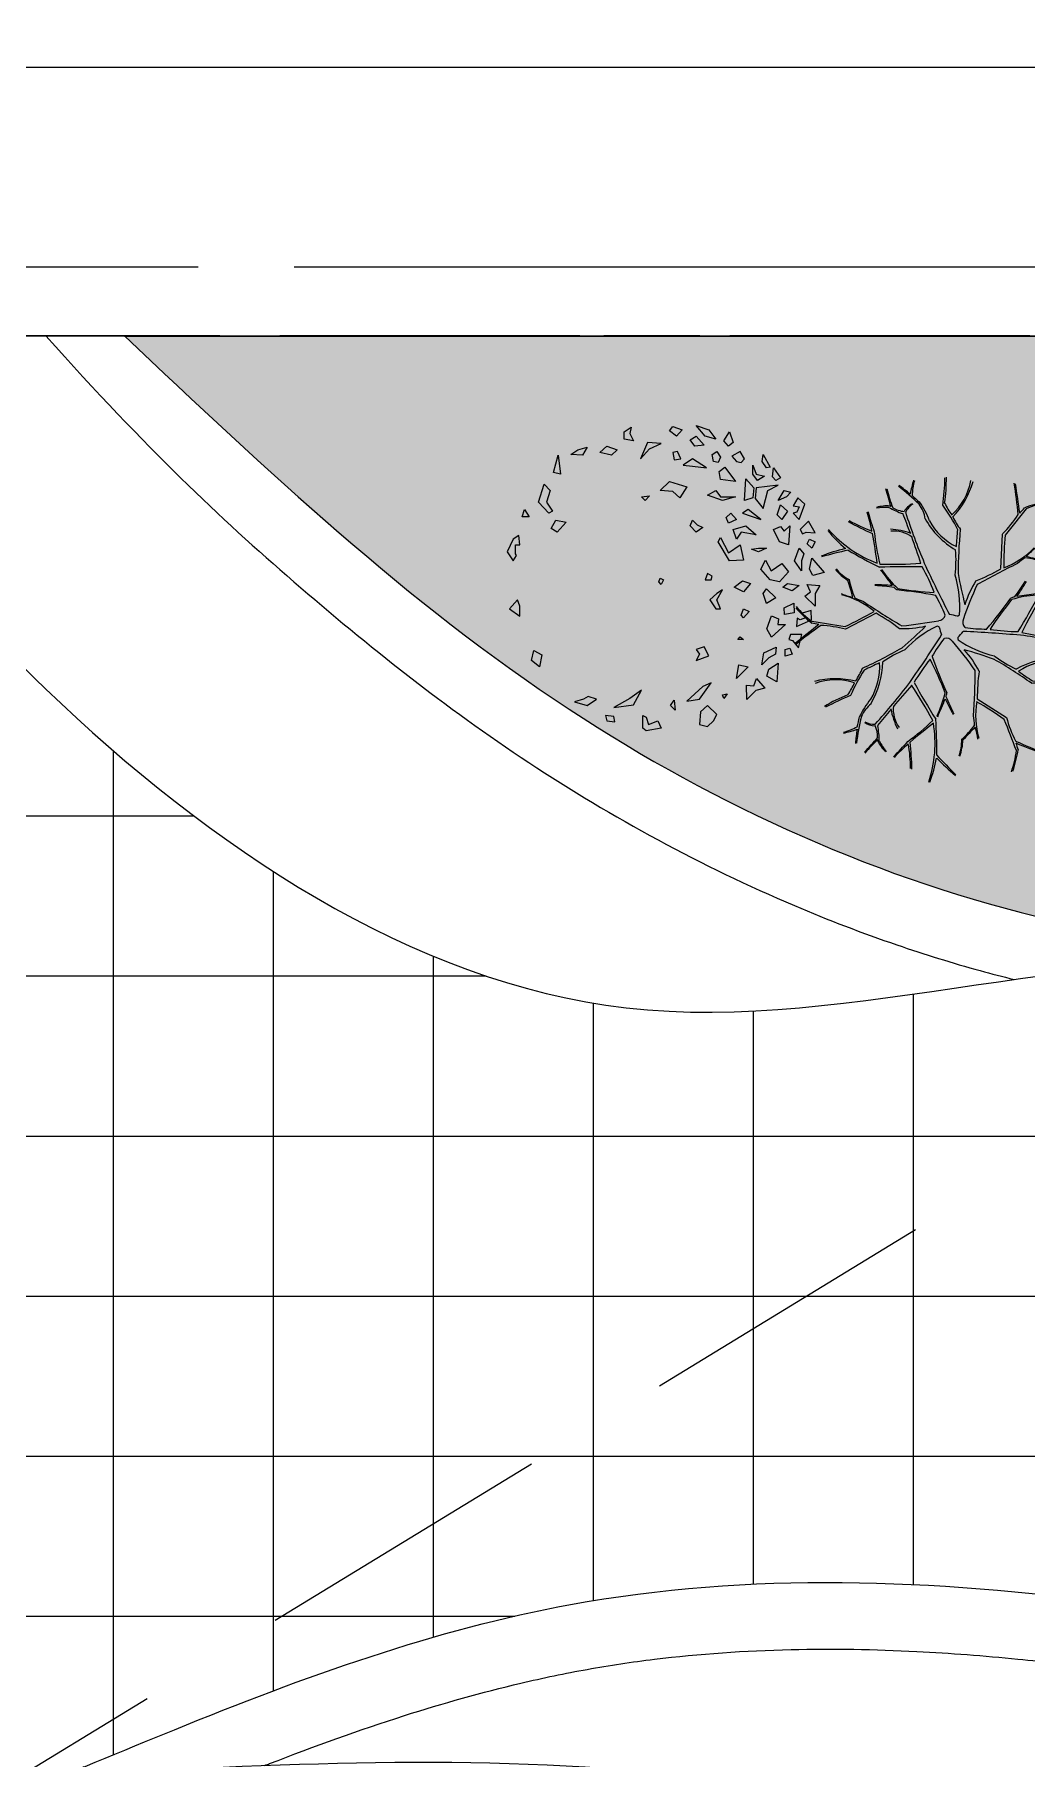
# Model space of a CAD drawing. Header units: inches. Extents: x -12 to 20935469, y -1604 to 24729220.
# Drawn here: x 20825693.5 to 20825767.9, y 24710626.2 to 24710755.5 of the extents above; entities that cross this region are included whole.
import ezdxf

# ---------------------------------------------------------------- set-up
doc = ezdxf.new("R2010")
doc.units = ezdxf.units.IN
doc.header["$LTSCALE"] = 0.03
doc.header["$MEASUREMENT"] = 0
for name, pattern in [('ACAD_ISO03W100', [30, 12, -18]), ('ACAD_ISO08W100', [36, 24, -3, 6, -3]), ('DASHED2', [0.375, 0.25, -0.125])]:
    doc.linetypes.add(name, pattern=pattern)
for name, color, linetype, lineweight in [('dimension', 250, 'Continuous', 0), ('Dot', 253, 'Continuous', 0), ('green_.25', 82, 'Continuous', 0), ('Grid Line', 252, 'Continuous', 18), ('Hatch', 253, 'Continuous', 15), ('hatch-1', 253, 'Continuous', 5), ('ILLUSTR-TREE', 74, 'Continuous', 0), ('wind.', 150, 'Continuous', 20)]:
    doc.layers.add(name, color=color, linetype=linetype, lineweight=lineweight)

# ---------------------------------------------------------------- blocks, each defined once
blk = doc.blocks.new('fff')
at = {"layer": 'Grid Line', "color": 252, "linetype": 'ACAD_ISO08W100', "lineweight": 9, "ltscale": 80, "true_color": 0x939598}
blk.add_line((20833096.95, 24724010.75), (20830726.15, 24724010.75), dxfattribs=at)
blk = doc.blocks.new('GRN1')
at = {"layer": 'ILLUSTR-TREE', "true_color": 0x30441d}
h = blk.add_hatch(color=89, dxfattribs=at)
h.paths.add_polyline_path([(0.2571, -0.0526), (0.2603, -0.0695), (0.2735, -0.0695), (0.2817, -0.0569), (0.2702, -0.059)])
h.paths.add_polyline_path([(0.2406, -0.0821), (0.2308, -0.0927), (0.2357, -0.1137), (0.2472, -0.1011)])
h.paths.add_polyline_path([(0.1897, 0.2148), (0.1848, 0.2064), (0.1914, 0.2), (0.2078, 0.2021)])
h.paths.add_polyline_path([(0.193, 0.1853), (0.1848, 0.1727), (0.1963, 0.1642), (0.2127, 0.1642), (0.1963, 0.1706)])
h.paths.add_polyline_path([(0.1864, 0.1053), (0.2012, 0.1032), (0.2094, 0.1137), (0.1831, 0.1327)])
h.paths.add_polyline_path([(0.2603, 0.0969), (0.2653, 0.0779), (0.285, 0.0611), (0.2768, 0.0842)])
h.paths.add_polyline_path([(0.2078, 0.08), (0.2242, 0.0547), (0.2127, 0.0379), (0.2111, 0.0547)])
h.paths.add_polyline_path([(0.2521, -0.0021), (0.2538, -0.0274), (0.2242, -0.04), (0.2423, -0.0232)])
h.paths.add_polyline_path([(0.2653, 0.0253), (0.2751, 0.0126), (0.2833, 0.019), (0.2768, 0.0358)])
h.paths.add_polyline_path([(0.2373, 0.0274), (0.2357, 0.019), (0.2226, 0.0211), (0.2242, 0.0337)])
h.paths.add_polyline_path([(0.2488, 0.0758), (0.2472, 0.059), (0.2587, 0.0505), (0.2653, 0.0611)])
h.paths.add_polyline_path([(0.2094, 0.1958), (0.2078, 0.1895), (0.2193, 0.1811), (0.2324, 0.1832)])
h.paths.add_polyline_path([(0.2291, 0.1263), (0.2193, 0.1348), (0.2176, 0.1432), (0.2242, 0.1495), (0.2373, 0.1411)])
h.paths.add_polyline_path([(0.2373, 0.099), (0.2275, 0.1053), (0.2176, 0.1011), (0.2193, 0.0927), (0.2324, 0.0905)])
h.paths.add_polyline_path([(0.2538, 0.1284), (0.2472, 0.12), (0.2571, 0.1116), (0.2735, 0.1221)])
h.paths.add_polyline_path([(0.1963, -0.1853), (0.1996, -0.1979), (0.2308, -0.1895)])
h.paths.add_polyline_path([(0.2456, -0.1369), (0.2308, -0.1453), (0.2324, -0.1663), (0.2406, -0.1537)])
h.paths.add_polyline_path([(0.0402, 0.1474), (0.0386, 0.1221), (0.0731, 0.1011), (0.0813, 0.1053), (0.0534, 0.12), (0.0682, 0.1411)])
h.paths.add_polyline_path([(0.0731, 0.278), (0.0616, 0.2716), (0.0698, 0.2632), (0.078, 0.2674)])
h.paths.add_polyline_path([(-0.2275, -0.0884), (-0.2226, -0.0526), (-0.1963, -0.0379), (-0.2111, -0.059)])
h.paths.add_polyline_path([(0.0205, 0.2527), (0.0386, 0.24), (0.0616, 0.2485), (0.0517, 0.2569), (0.0386, 0.2527)])
h.paths.add_polyline_path([(-0.2406, 0.099), (-0.2242, 0.0821), (-0.2357, 0.0695), (-0.2587, 0.0674), (-0.262, 0.0821), (-0.2521, 0.0927)])
h.paths.add_polyline_path([(-0.2324, 0.0232), (-0.2242, 0.0147), (-0.2143, 0.0211)])
h.paths.add_polyline_path([(-0.1307, 0.2358), (-0.1344, 0.2232), (-0.1226, 0.2231), (-0.1198, 0.2319)])
h.paths.add_polyline_path([(-0.1039, 0.2299), (-0.106, 0.2367), (-0.1191, 0.2474), (-0.0951, 0.2536), (-0.0951, 0.2327)])
h.paths.add_polyline_path([(-0.0555, 0.2396), (-0.0585, 0.2217), (-0.0467, 0.2215), (-0.0384, 0.2388)])
h.paths.add_polyline_path([(-0.0771, 0.224), (-0.1, 0.1981), (-0.0846, 0.1897), (-0.0609, 0.1985), (-0.0663, 0.2109), (-0.0766, 0.2096)])
h.paths.add_polyline_path([(-0.216, 0.0442), (-0.2127, 0.0674), (-0.1831, 0.0884), (-0.1897, 0.0737)])
h.paths.add_polyline_path([(-0.1421, 0.0611), (-0.1339, 0.0842), (-0.1174, 0.0758), (-0.1224, 0.0611), (-0.1306, 0.0674)])
h.paths.add_polyline_path([(-0.1812, 0.2081), (-0.1707, 0.1899), (-0.1581, 0.1935), (-0.1472, 0.2104)])
h.paths.add_polyline_path([(-0.2132, 0.1534), (-0.187, 0.1527), (-0.1886, 0.166), (-0.1749, 0.1708), (-0.1924, 0.186), (-0.1969, 0.1696)])
h.paths.add_polyline_path([(-0.15, 0.1808), (-0.1283, 0.1846), (-0.118, 0.2068), (-0.1309, 0.2058), (-0.1372, 0.1936)])
h.paths.add_polyline_path([(-0.1536, 0.1558), (-0.1749, 0.1348), (-0.1503, 0.139)])
h.paths.add_polyline_path([(-0.1043, 0.1474), (-0.1043, 0.1369), (-0.0994, 0.1411)])
h.paths.add_polyline_path([(-0.2028, 0.1179), (-0.2111, 0.1116), (-0.2045, 0.1095)])
h.paths.add_polyline_path([(-0.0205, 0.099), (-0.032, 0.0863), (-0.0485, 0.0969), (-0.0485, 0.1053), (-0.032, 0.099), (-0.014, 0.1095)])
h.paths.add_polyline_path([(0.0189, 0.2295), (0.0008, 0.2127), (0.0041, 0.1958), (0.0238, 0.179), (0.0402, 0.1874), (0.0205, 0.1979), (0.0337, 0.2169)])
h.paths.add_polyline_path([(-0.0287, 0.2064), (-0.0386, 0.1895), (-0.0205, 0.1832), (-0.0123, 0.1895)])
h.paths.add_polyline_path([(-0.0534, 0.1579), (-0.0649, 0.1474), (-0.06, 0.1432), (-0.0485, 0.1474)])
h.paths.add_polyline_path([(0.0178, 0.294), (0.0123, 0.2737), (0.0238, 0.2674), (0.0435, 0.2716)])
h.paths.add_polyline_path([(-0.0435, 0.278), (-0.0255, 0.259), (-0.0172, 0.2695), (-0.0041, 0.2632), (-0.0057, 0.2864), (-0.0205, 0.278)])
h.paths.add_polyline_path([(-0.0808, 0.244), (-0.0685, 0.2712), (-0.0515, 0.2704), (-0.056, 0.254), (-0.0646, 0.2603), (-0.0686, 0.2503), (-0.0653, 0.2447)])
h.paths.add_polyline_path([(0.0041, 0.0021), (-0.0041, -0.0021), (0.0008, -0.0063), (0.0074, -0.0042)])
h.paths.add_polyline_path([(0.0041, 0.0884), (0.0107, 0.0905), (0.0156, 0.0821), (0.0041, 0.0779)])
h.paths.add_polyline_path([(-0.0025, 0.16), (-0.0172, 0.1474), (-0.009, 0.1306), (0.0025, 0.1453)])
h.paths.add_polyline_path([(-0.0057, 0.2485), (-0.0156, 0.2358), (-0.009, 0.219), (-0.0025, 0.2274)])
h.paths.add_polyline_path([(0.0616, 0.1895), (0.055, 0.1748), (0.06, 0.1621), (0.0616, 0.1748)])
h.paths.add_polyline_path([(0.1634, 0.2337), (0.1552, 0.2253), (0.1486, 0.2106), (0.1667, 0.2211)])
h.paths.add_polyline_path([(0.1552, 0.1327), (0.1486, 0.1095), (0.1585, 0.0821), (0.1667, 0.0969), (0.1552, 0.1053)])
h.paths.add_polyline_path([(0.0994, 0.0737), (0.0912, 0.0611), (0.1027, 0.0505), (0.1125, 0.0547), (0.1043, 0.0632)])
h.paths.add_polyline_path([(0.1569, -0.0232), (0.1486, -0.0316), (0.1552, -0.0379)])
h.paths.add_polyline_path([(0.1536, 0.0316), (0.1651, 0.019), (0.1667, -0.0042), (0.1831, 0.0126), (0.1733, 0.0442)])
h.paths.add_polyline_path([(0.1027, 0.2316), (0.0682, 0.2295), (0.0731, 0.2127), (0.0961, 0.2021), (0.101, 0.2148), (0.0928, 0.2211)])
h.paths.add_polyline_path([(0.1289, 0.2274), (0.1142, 0.2169), (0.1224, 0.2085), (0.1404, 0.2148)])
h.paths.add_polyline_path([(0.0862, 0.1706), (0.0912, 0.1432), (0.078, 0.1348), (0.0961, 0.1284), (0.1027, 0.1516)])
h.paths.add_polyline_path([(0.1339, 0.1832), (0.1667, 0.1916), (0.1766, 0.2106), (0.1716, 0.1706), (0.1519, 0.1685)])
h.paths.add_polyline_path([(0.1257, 0.1453), (0.1142, 0.179), (0.1322, 0.1558)])
h.paths.add_polyline_path([(0.1536, 0.1642), (0.1486, 0.1495), (0.1881, 0.1516), (0.1716, 0.1663)])
h.paths.add_polyline_path([(0.1142, 0.1348), (0.1076, 0.12), (0.1174, 0.1158), (0.1257, 0.1242)])
h.paths.add_polyline_path([(0.0879, 0.2548), (0.0912, 0.2611), (0.0895, 0.278), (0.1109, 0.2653), (0.0961, 0.2506)])
h.paths.add_polyline_path([(0.1142, 0.2485), (0.1421, 0.259), (0.1536, 0.2464), (0.1388, 0.2379), (0.1371, 0.2485), (0.1273, 0.2443), (0.1257, 0.2379)])
h.paths.add_polyline_path([(-0.2521, -0.0084), (-0.2653, -0.0021), (-0.2702, -0.0295), (-0.2653, -0.0358), (-0.2423, -0.0358), (-0.2456, -0.0295), (-0.2587, -0.0253)])
h.paths.add_polyline_path([(-0.2538, -0.0863), (-0.2439, -0.0884), (-0.2423, -0.1032), (-0.2521, -0.1011)])
h.paths.add_polyline_path([(0.055, -0.2822), (0.0386, -0.2716), (0.0485, -0.2653), (0.0517, -0.2674), (0.0682, -0.2674), (0.0682, -0.259), (0.0846, -0.2611), (0.078, -0.2716)])
h.paths.add_polyline_path([(-0.1322, -0.219), (-0.1536, -0.2232), (-0.1421, -0.2379), (-0.124, -0.2337)])
h.paths.add_polyline_path([(-0.2176, -0.16), (-0.2242, -0.1369), (-0.2127, -0.12), (-0.2078, -0.1348), (-0.2127, -0.1432)])
h.paths.add_polyline_path([(-0.0485, -0.278), (-0.0616, -0.259), (-0.0435, -0.259), (-0.032, -0.2632)])
h.paths.add_polyline_path([(0.1289, -0.2), (0.1257, -0.2064), (0.1454, -0.2253), (0.1782, -0.2148), (0.1667, -0.2043), (0.1454, -0.2106)])
h.paths.add_polyline_path([(0.1191, -0.2548), (0.1322, -0.2506), (0.1191, -0.2422)])
h.paths.add_polyline_path([(0.1092, -0.1748), (0.0912, -0.1916), (0.0977, -0.2021), (0.1125, -0.1937)])
at = {"layer": 'ILLUSTR-TREE', "color": 89, "true_color": 0x30441d}
for p, q in [((-0.0057, 0.2864), (-0.0205, 0.278)), ((-0.0041, 0.2632), (-0.0057, 0.2864)), ((0.0178, 0.294), (0.0123, 0.2737)), ((0.0435, 0.2716), (0.0178, 0.294)), ((-0.1191, 0.2474), (-0.0951, 0.2536)), ((-0.0951, 0.2536), (-0.0951, 0.2327)), ((-0.0808, 0.244), (-0.0685, 0.2712)), ((-0.0646, 0.2603), (-0.0686, 0.2503)), ((-0.0685, 0.2712), (-0.0515, 0.2704)), ((-0.056, 0.254), (-0.0646, 0.2603)), ((-0.0515, 0.2704), (-0.056, 0.254)), ((-0.0205, 0.278), (-0.0435, 0.278)), ((-0.0435, 0.278), (-0.0255, 0.259)), ((-0.0255, 0.259), (-0.0172, 0.2695)), ((-0.0172, 0.2695), (-0.0041, 0.2632)), ((0.0123, 0.2737), (0.0238, 0.2674)), ((0.0386, 0.2527), (0.0205, 0.2527)), ((0.0205, 0.2527), (0.0386, 0.24)), ((0.0238, 0.2674), (0.0435, 0.2716)), ((0.0517, 0.2569), (0.0386, 0.2527)), ((0.0616, 0.2485), (0.0517, 0.2569)), ((0.0731, 0.278), (0.0616, 0.2716)), ((0.0616, 0.2716), (0.0698, 0.2632)), ((0.0698, 0.2632), (0.078, 0.2674)), ((0.078, 0.2674), (0.0731, 0.278)), ((0.0879, 0.2548), (0.0912, 0.2611)), ((0.0961, 0.2506), (0.0879, 0.2548)), ((0.0895, 0.278), (0.1109, 0.2653)), ((0.0912, 0.2611), (0.0895, 0.278)), ((0.1109, 0.2653), (0.0961, 0.2506)), ((0.1142, 0.2485), (0.1421, 0.259)), ((0.1421, 0.259), (0.1536, 0.2464)), ((-0.1307, 0.2358), (-0.1344, 0.2232)), ((-0.1344, 0.2232), (-0.1226, 0.2231)), ((-0.1198, 0.2319), (-0.1307, 0.2358)), ((-0.1226, 0.2231), (-0.1198, 0.2319)), ((-0.106, 0.2367), (-0.1191, 0.2474)), ((-0.1039, 0.2299), (-0.106, 0.2367)), ((-0.0951, 0.2327), (-0.1039, 0.2299)), ((-0.0771, 0.224), (-0.1, 0.1981)), ((-0.0653, 0.2447), (-0.0808, 0.244)), ((-0.0766, 0.2096), (-0.0771, 0.224)), ((-0.0686, 0.2503), (-0.0653, 0.2447)), ((-0.0555, 0.2396), (-0.0585, 0.2217)), ((-0.0585, 0.2217), (-0.0467, 0.2215)), ((-0.0384, 0.2388), (-0.0555, 0.2396)), ((-0.0467, 0.2215), (-0.0384, 0.2388)), ((-0.0057, 0.2485), (-0.0156, 0.2358)), ((-0.0156, 0.2358), (-0.009, 0.219)), ((-0.009, 0.219), (-0.0025, 0.2274)), ((-0.0025, 0.2274), (-0.0057, 0.2485)), ((0.0189, 0.2295), (0.0008, 0.2127)), ((0.0337, 0.2169), (0.0189, 0.2295)), ((0.0386, 0.24), (0.0616, 0.2485)), ((0.1027, 0.2316), (0.0682, 0.2295)), ((0.0682, 0.2295), (0.0731, 0.2127)), ((0.0928, 0.2211), (0.1027, 0.2316)), ((0.101, 0.2148), (0.0928, 0.2211)), ((0.1257, 0.2379), (0.1142, 0.2485)), ((0.1289, 0.2274), (0.1142, 0.2169)), ((0.1273, 0.2443), (0.1257, 0.2379)), ((0.1371, 0.2485), (0.1273, 0.2443)), ((0.1404, 0.2148), (0.1289, 0.2274)), ((0.1388, 0.2379), (0.1371, 0.2485)), ((0.1536, 0.2464), (0.1388, 0.2379)), ((0.1552, 0.2253), (0.1486, 0.2106)), ((0.1486, 0.2106), (0.1667, 0.2211)), ((0.1634, 0.2337), (0.1552, 0.2253)), ((0.1667, 0.2211), (0.1634, 0.2337)), ((-0.1472, 0.2104), (-0.1812, 0.2081)), ((-0.1812, 0.2081), (-0.1707, 0.1899)), ((-0.1707, 0.1899), (-0.1581, 0.1935)), ((-0.1581, 0.1935), (-0.1472, 0.2104)), ((-0.1372, 0.1936), (-0.15, 0.1808)), ((-0.1309, 0.2058), (-0.1372, 0.1936)), ((-0.118, 0.2068), (-0.1309, 0.2058)), ((-0.1283, 0.1846), (-0.118, 0.2068)), ((-0.1, 0.1981), (-0.0846, 0.1897)), ((-0.0846, 0.1897), (-0.0609, 0.1985)), ((-0.0663, 0.2109), (-0.0766, 0.2096)), ((-0.0609, 0.1985), (-0.0663, 0.2109)), ((-0.0287, 0.2064), (-0.0386, 0.1895)), ((-0.0386, 0.1895), (-0.0205, 0.1832)), ((-0.0123, 0.1895), (-0.0287, 0.2064)), ((-0.0205, 0.1832), (-0.0123, 0.1895)), ((0.0008, 0.2127), (0.0041, 0.1958)), ((0.0041, 0.1958), (0.0238, 0.179)), ((0.0205, 0.1979), (0.0337, 0.2169)), ((0.0402, 0.1874), (0.0205, 0.1979)), ((0.0616, 0.1895), (0.055, 0.1748)), ((0.0616, 0.1748), (0.0616, 0.1895)), ((0.0731, 0.2127), (0.0961, 0.2021)), ((0.0961, 0.2021), (0.101, 0.2148)), ((0.1142, 0.2169), (0.1224, 0.2085)), ((0.1224, 0.2085), (0.1404, 0.2148)), ((0.1339, 0.1832), (0.1667, 0.1916)), ((0.1667, 0.1916), (0.1766, 0.2106)), ((0.1766, 0.2106), (0.1716, 0.1706)), ((0.1897, 0.2148), (0.1848, 0.2064)), ((0.1848, 0.2064), (0.1914, 0.2)), ((0.2078, 0.2021), (0.1897, 0.2148)), ((0.1914, 0.2), (0.2078, 0.2021)), ((0.2094, 0.1958), (0.2078, 0.1895)), ((0.2078, 0.1895), (0.2193, 0.1811)), ((0.2324, 0.1832), (0.2094, 0.1958)), ((-0.1969, 0.1696), (-0.2132, 0.1534)), ((-0.1924, 0.186), (-0.1969, 0.1696)), ((-0.1749, 0.1708), (-0.1924, 0.186)), ((-0.1886, 0.166), (-0.1749, 0.1708)), ((-0.187, 0.1527), (-0.1886, 0.166)), ((-0.15, 0.1808), (-0.1283, 0.1846)), ((-0.0534, 0.1579), (-0.0649, 0.1474)), ((-0.0485, 0.1474), (-0.0534, 0.1579)), ((-0.0025, 0.16), (-0.0172, 0.1474)), ((0.0025, 0.1453), (-0.0025, 0.16)), ((0.0238, 0.179), (0.0402, 0.1874)), ((0.055, 0.1748), (0.06, 0.1621)), ((0.06, 0.1621), (0.0616, 0.1748)), ((0.1027, 0.1516), (0.0862, 0.1706)), ((0.0862, 0.1706), (0.0912, 0.1432)), ((0.1142, 0.179), (0.1322, 0.1558)), ((0.1257, 0.1453), (0.1142, 0.179)), ((0.1519, 0.1685), (0.1339, 0.1832)), ((0.1536, 0.1642), (0.1486, 0.1495)), ((0.1716, 0.1706), (0.1519, 0.1685)), ((0.1716, 0.1663), (0.1536, 0.1642)), ((0.1881, 0.1516), (0.1716, 0.1663)), ((0.193, 0.1853), (0.1848, 0.1727)), ((0.1848, 0.1727), (0.1963, 0.1642)), ((0.1963, 0.1706), (0.193, 0.1853)), ((0.2127, 0.1642), (0.1963, 0.1706)), ((0.1963, 0.1642), (0.2127, 0.1642)), ((0.2193, 0.1811), (0.2324, 0.1832)), ((-0.2132, 0.1534), (-0.187, 0.1527)), ((-0.1536, 0.1558), (-0.1749, 0.1348)), ((-0.1749, 0.1348), (-0.1503, 0.139)), ((-0.1503, 0.139), (-0.1536, 0.1558)), ((-0.0994, 0.1411), (-0.1043, 0.1474)), ((-0.1043, 0.1474), (-0.1043, 0.1369)), ((-0.1043, 0.1369), (-0.0994, 0.1411)), ((-0.0649, 0.1474), (-0.06, 0.1432)), ((-0.06, 0.1432), (-0.0485, 0.1474)), ((-0.0172, 0.1474), (-0.009, 0.1306)), ((-0.009, 0.1306), (0.0025, 0.1453)), ((0.0402, 0.1474), (0.0386, 0.1221)), ((0.0682, 0.1411), (0.0402, 0.1474)), ((0.0534, 0.12), (0.0682, 0.1411)), ((0.0912, 0.1432), (0.078, 0.1348)), ((0.078, 0.1348), (0.0961, 0.1284)), ((0.0961, 0.1284), (0.1027, 0.1516)), ((0.1142, 0.1348), (0.1076, 0.12)), ((0.1257, 0.1242), (0.1142, 0.1348)), ((0.1322, 0.1558), (0.1257, 0.1453)), ((0.1486, 0.1495), (0.1881, 0.1516)), ((0.1552, 0.1327), (0.1486, 0.1095)), ((0.1552, 0.1053), (0.1552, 0.1327)), ((0.2094, 0.1137), (0.1831, 0.1327)), ((0.1831, 0.1327), (0.1864, 0.1053)), ((0.2176, 0.1432), (0.2242, 0.1495)), ((0.2193, 0.1348), (0.2176, 0.1432)), ((0.2291, 0.1263), (0.2193, 0.1348)), ((0.2242, 0.1495), (0.2373, 0.1411)), ((0.2373, 0.1411), (0.2291, 0.1263)), ((0.2538, 0.1284), (0.2472, 0.12)), ((0.2735, 0.1221), (0.2538, 0.1284)), ((-0.2521, 0.0927), (-0.2406, 0.099)), ((-0.2406, 0.099), (-0.2242, 0.0821)), ((-0.2028, 0.1179), (-0.2111, 0.1116)), ((-0.2111, 0.1116), (-0.2045, 0.1095)), ((-0.2045, 0.1095), (-0.2028, 0.1179)), ((-0.0485, 0.1053), (-0.032, 0.099)), ((-0.0485, 0.0969), (-0.0485, 0.1053)), ((-0.032, 0.0863), (-0.0485, 0.0969)), ((-0.032, 0.099), (-0.014, 0.1095)), ((-0.0205, 0.099), (-0.032, 0.0863)), ((-0.014, 0.1095), (-0.0205, 0.099)), ((0.0386, 0.1221), (0.0731, 0.1011)), ((0.0813, 0.1053), (0.0534, 0.12)), ((0.0731, 0.1011), (0.0813, 0.1053)), ((0.1076, 0.12), (0.1174, 0.1158)), ((0.1174, 0.1158), (0.1257, 0.1242)), ((0.1486, 0.1095), (0.1585, 0.0821)), ((0.1667, 0.0969), (0.1552, 0.1053)), ((0.1585, 0.0821), (0.1667, 0.0969)), ((0.1864, 0.1053), (0.2012, 0.1032)), ((0.2012, 0.1032), (0.2094, 0.1137)), ((0.2275, 0.1053), (0.2176, 0.1011)), ((0.2176, 0.1011), (0.2193, 0.0927)), ((0.2373, 0.099), (0.2275, 0.1053)), ((0.2324, 0.0905), (0.2373, 0.099)), ((0.2472, 0.12), (0.2571, 0.1116)), ((0.2571, 0.1116), (0.2735, 0.1221)), ((0.2768, 0.0842), (0.2603, 0.0969)), ((0.2603, 0.0969), (0.2653, 0.0779)), ((-0.262, 0.0821), (-0.2521, 0.0927)), ((-0.2587, 0.0674), (-0.262, 0.0821)), ((-0.2357, 0.0695), (-0.2587, 0.0674)), ((-0.2242, 0.0821), (-0.2357, 0.0695)), ((-0.1897, 0.0737), (-0.216, 0.0442)), ((-0.216, 0.0442), (-0.2127, 0.0674)), ((-0.2127, 0.0674), (-0.1831, 0.0884)), ((-0.1831, 0.0884), (-0.1897, 0.0737)), ((-0.1421, 0.0611), (-0.1339, 0.0842)), ((-0.1306, 0.0674), (-0.1421, 0.0611)), ((-0.1339, 0.0842), (-0.1174, 0.0758)), ((-0.1224, 0.0611), (-0.1306, 0.0674)), ((-0.1174, 0.0758), (-0.1224, 0.0611)), ((0.0041, 0.0884), (0.0107, 0.0905)), ((0.0041, 0.0779), (0.0041, 0.0884)), ((0.0156, 0.0821), (0.0041, 0.0779)), ((0.0107, 0.0905), (0.0156, 0.0821)), ((0.0994, 0.0737), (0.0912, 0.0611)), ((0.1043, 0.0632), (0.0994, 0.0737)), ((0.1125, 0.0547), (0.1043, 0.0632)), ((0.2111, 0.0547), (0.2078, 0.08)), ((0.2078, 0.08), (0.2242, 0.0547)), ((0.2193, 0.0927), (0.2324, 0.0905)), ((0.2488, 0.0758), (0.2472, 0.059)), ((0.2653, 0.0611), (0.2488, 0.0758)), ((0.2653, 0.0779), (0.285, 0.0611)), ((0.285, 0.0611), (0.2768, 0.0842)), ((0.0912, 0.0611), (0.1027, 0.0505)), ((0.1027, 0.0505), (0.1125, 0.0547)), ((0.1733, 0.0442), (0.1536, 0.0316)), ((0.1536, 0.0316), (0.1651, 0.019)), ((0.1831, 0.0126), (0.1733, 0.0442)), ((0.2127, 0.0379), (0.2111, 0.0547)), ((0.2242, 0.0547), (0.2127, 0.0379)), ((0.2226, 0.0211), (0.2242, 0.0337)), ((0.2242, 0.0337), (0.2373, 0.0274)), ((0.2472, 0.059), (0.2587, 0.0505)), ((0.2587, 0.0505), (0.2653, 0.0611)), ((0.2768, 0.0358), (0.2653, 0.0253)), ((0.2833, 0.019), (0.2768, 0.0358)), ((-0.2143, 0.0211), (-0.2324, 0.0232)), ((-0.2324, 0.0232), (-0.2242, 0.0147)), ((-0.2242, 0.0147), (-0.2143, 0.0211)), ((0.0041, 0.0021), (-0.0041, -0.0021)), ((0.0074, -0.0042), (0.0041, 0.0021)), ((0.1651, 0.019), (0.1667, -0.0042)), ((0.1667, -0.0042), (0.1831, 0.0126)), ((0.2357, 0.019), (0.2226, 0.0211)), ((0.2373, 0.0274), (0.2357, 0.019)), ((0.2653, 0.0253), (0.2751, 0.0126)), ((0.2751, 0.0126), (0.2833, 0.019)), ((-0.2653, -0.0021), (-0.2702, -0.0295)), ((-0.2702, -0.0295), (-0.2653, -0.0358)), ((-0.2521, -0.0084), (-0.2653, -0.0021)), ((-0.2587, -0.0253), (-0.2521, -0.0084)), ((-0.2456, -0.0295), (-0.2587, -0.0253)), ((-0.2423, -0.0358), (-0.2456, -0.0295)), ((-0.0041, -0.0021), (0.0008, -0.0063)), ((0.0008, -0.0063), (0.0074, -0.0042)), ((0.1569, -0.0232), (0.1486, -0.0316)), ((0.1552, -0.0379), (0.1569, -0.0232)), ((0.2242, -0.04), (0.2423, -0.0232)), ((0.2538, -0.0274), (0.2242, -0.04)), ((0.2423, -0.0232), (0.2521, -0.0021)), ((0.2521, -0.0021), (0.2538, -0.0274)), ((-0.2653, -0.0358), (-0.2423, -0.0358)), ((-0.2275, -0.0884), (-0.2226, -0.0526)), ((-0.2111, -0.059), (-0.2275, -0.0884)), ((-0.2226, -0.0526), (-0.1963, -0.0379)), ((-0.1963, -0.0379), (-0.2111, -0.059)), ((0.1486, -0.0316), (0.1552, -0.0379)), ((0.2702, -0.059), (0.2571, -0.0526)), ((0.2571, -0.0526), (0.2603, -0.0695)), ((0.2817, -0.0569), (0.2702, -0.059)), ((0.2735, -0.0695), (0.2817, -0.0569)), ((-0.2521, -0.1011), (-0.2538, -0.0863)), ((-0.2538, -0.0863), (-0.2439, -0.0884)), ((-0.2439, -0.0884), (-0.2423, -0.1032)), ((0.2406, -0.0821), (0.2308, -0.0927)), ((0.2308, -0.0927), (0.2357, -0.1137)), ((0.2472, -0.1011), (0.2406, -0.0821)), ((0.2603, -0.0695), (0.2735, -0.0695)), ((-0.2423, -0.1032), (-0.2521, -0.1011)), ((-0.2242, -0.1369), (-0.2127, -0.12)), ((-0.2127, -0.12), (-0.2078, -0.1348)), ((0.2357, -0.1137), (0.2472, -0.1011)), ((-0.2176, -0.16), (-0.2242, -0.1369)), ((-0.2127, -0.1432), (-0.2176, -0.16)), ((-0.2078, -0.1348), (-0.2127, -0.1432)), ((0.2456, -0.1369), (0.2308, -0.1453)), ((0.2308, -0.1453), (0.2324, -0.1663)), ((0.2324, -0.1663), (0.2406, -0.1537)), ((0.2406, -0.1537), (0.2456, -0.1369)), ((0.1092, -0.1748), (0.0912, -0.1916)), ((0.1125, -0.1937), (0.1092, -0.1748)), ((0.2308, -0.1895), (0.1963, -0.1853)), ((0.1963, -0.1853), (0.1996, -0.1979)), ((-0.1322, -0.219), (-0.1536, -0.2232)), ((-0.124, -0.2337), (-0.1322, -0.219)), ((0.0912, -0.1916), (0.0977, -0.2021)), ((0.0977, -0.2021), (0.1125, -0.1937)), ((0.1289, -0.2), (0.1257, -0.2064)), ((0.1257, -0.2064), (0.1454, -0.2253)), ((0.1454, -0.2106), (0.1289, -0.2)), ((0.1667, -0.2043), (0.1454, -0.2106)), ((0.1454, -0.2253), (0.1782, -0.2148)), ((0.1782, -0.2148), (0.1667, -0.2043)), ((0.1996, -0.1979), (0.2308, -0.1895)), ((-0.1536, -0.2232), (-0.1421, -0.2379)), ((-0.1421, -0.2379), (-0.124, -0.2337)), ((0.1191, -0.2422), (0.1191, -0.2548)), ((0.1322, -0.2506), (0.1191, -0.2422)), ((0.1191, -0.2548), (0.1322, -0.2506)), ((-0.0616, -0.259), (-0.0435, -0.259)), ((-0.0485, -0.278), (-0.0616, -0.259)), ((-0.032, -0.2632), (-0.0485, -0.278)), ((-0.0435, -0.259), (-0.032, -0.2632)), ((0.0386, -0.2716), (0.0485, -0.2653)), ((0.055, -0.2822), (0.0386, -0.2716)), ((0.0485, -0.2653), (0.0517, -0.2674)), ((0.0517, -0.2674), (0.0682, -0.2674)), ((0.078, -0.2716), (0.055, -0.2822)), ((0.0682, -0.259), (0.0846, -0.2611)), ((0.0682, -0.2674), (0.0682, -0.259)), ((0.0846, -0.2611), (0.078, -0.2716))]:
    blk.add_line(p, q, dxfattribs=at)
blk = doc.blocks.new('T13')
for p, q in [((0.428, 0.593), (0.428, 0.593)), ((0.564, 0.201), (0.708, 0.425)), ((-0.438, 0.382), (-0.704, 0.395)), ((-0.709, 0.069), (-0.709, 0.068)), ((0.313, -0.654), (0.314, -0.654))]:
    blk.add_line(p, q)
blk.add_lwpolyline([(0.427, -1.05, -0.126142), (0.426, -0.734, 0.03539), (0.327, -0.681, 0.025442), (0.171, -0.378, 0.018467), (0.006, -0.197, -0.070709), (0.025, -0.398, 0.036684), (-0.094, -0.576), (0.029, -0.813, 0.055374), (-0.001, -1.003, 0.015419), (0.146, -1.196, 0.015419)], format="xyb")
for centre, radius, start, end in [((0.544, 1.271), 0.997, 188.7058, 199.8279), ((0.487, 1.309), 0.939, 191.4363, 219.4054), ((2.092, 2.555), 2.776, 211.5979, 215.8713), ((0.608, 1.597), 0.999, 209.5693, 220.5893), ((-1.992, 1.559), 1.94, 341.6031, 346.0626), ((1.959, 0.54), 2.134, 165.0867, 169.3971), ((-0.172, 0.689), 0.417, 57.2831, 70.5415), ((-0.101, 0.801), 0.295, 55.7919, 76.1738), ((-2.445, 1.733), 2.609, 344.4829, 347.6524), ((1.593, 0.768), 1.537, 164.7926, 170.4991), ((-1.853, 0.308), 2.214, 16.7515, 22.1702), ((-1.336, 0.436), 1.696, 21.0828, 24.7967), ((1.08, 0.32), 1.105, 133.2252, 138.9211), ((0.637, 0.8), 0.446, 134.2559, 149.009), ((-0.867, -0.717), 1.716, 73.986, 80.5441), ((-1.66, -3.154), 4.262, 72.5672, 75.4116), ((-4.885, 2.598), 5.014, 337.9162, 340.5525), ((1.254, 0.291), 1.533, 155.2685, 164.6643), ((0.545, 1.325), 0.568, 210.069, 222.0712), ((0.275, 1.142), 0.231, 204.7952, 206.8355), ((-0.132, 0.758), 0.348, 54.0156, 54.654), ((4.614, -0.037), 4.575, 167.6308, 172.856), ((0.255, 1.121), 0.203, 209.038, 235.4044), ((-7.207, 2.044), 7.413, 350.2155, 351.4641), ((0.215, 0.819), 0.155, 87.3146, 119.155), ((0.229, 0.82), 0.148, 91.5584, 124.1588), ((-0.004, 0.92), 0.273, 339.3563, 5.467), ((0.931, 1.199), 0.697, 194.0874, 200.3062), ((-0.322, 0.9), 0.603, 349.9787, 5.4953), ((-1.136, 2.054), 1.969, 322.1847, 328.3706), ((-0.499, 1.607), 1.205, 321.3001, 330.841), ((-0.115, 0.911), 0.434, 190.6007, 207.3466), ((-0.185, 0.898), 0.356, 190.4335, 211.331), ((2.195, 2.326), 2.94, 208.7548, 214.1059), ((-0.133, 0.647), 0.251, 24.7539, 64.6899), ((-0.348, 0.394), 0.593, 40.7586, 56.4721), ((0.897, 0.817), 0.645, 179.3917, 209.4521), ((-0.7, 0.704), 1.129, 356.076, 7.2625), ((0.982, 0.806), 0.543, 174.9586, 186.2056), ((0.268, 1.342), 0.636, 285.7899, 314.5476), ((0.345, 1.206), 0.469, 281.9294, 319.6866), ((0.284, 0.99), 1.264, 192.0056, 199.7094), ((-0.29, 0.846), 0.664, 189.447, 203.9688), ((-7.954, 2.442), 7.652, 345.8988, 346.931), ((0.332, 0.449), 0.862, 162.2444, 171.9735), ((-2.88, -4.306), 5.64, 58.7399, 62.0811), ((1.461, 3.425), 3.207, 238.3111, 243.9484), ((-7.207, 2.044), 7.413, 348.3218, 349.9921), ((0.756, 0.787), 0.485, 179.0591, 213.5916), ((1.238, 0.699), 0.797, 177.7287, 185.8361), ((-2.696, 2.116), 3.934, 335.6554, 339.189), ((-16.294, 7.516), 18.574, 337.7977, 338.5026), ((-1.361, -0.003), 0.727, 46.8401, 51.2834), ((7.521, 10.863), 13.291, 230.7052, 231.8125), ((-1.049, 0.176), 0.646, 20.6684, 45.6115), ((-0.021, 1.104), 0.734, 218.4282, 225.7889), ((0.143, 1.028), 0.808, 214.5859, 219.8976), ((-1.14, -0.69), 1.494, 51.9536, 57.6458), ((-2.181, -2.425), 3.524, 56.2728, 58.4632), ((9.351, 1.792), 9.661, 186.7632, 187.6443), ((0.695, 0.725), 0.932, 184.3684, 196.1636), ((9.043, -0.28), 9.005, 174.8238, 177.6274), ((3.164, -1.329), 3.345, 144.4125, 150.2422), ((-1.673, 1.981), 2.498, 324.16, 327.1682), ((-0.466, -3.399), 3.934, 95.6554, 99.189), ((1.657, -17.875), 18.574, 97.7977, 98.5026), ((-1.324, -0.218), 0.871, 44.6875, 57.3652), ((-0.449, 3.055), 2.651, 264.6412, 270.0914), ((3.652, 2.474), 4.572, 205.4372, 209.8163), ((3.15, 1.541), 3.531, 197.3863, 197.8324), ((-2.549, -2.784), 3.998, 49.8987, 54.2252), ((1.705, 2.857), 3.058, 231.4605, 236.7593), ((-1.625, 0.542), 1.672, 351.6597, 359.072), ((-0.503, 0.894), 0.926, 322.7918, 334.8087), ((2.884, -1.126), 2.651, 144.6412, 150.0914), ((0.487, 1.268), 0.871, 284.6875, 297.3652), ((5.661, -11.931), 13.291, 110.7052, 111.8125), ((0.692, 1.193), 0.727, 286.8401, 291.2834), ((0.73, -0.728), 1.264, 72.0056, 79.7094), ((0.892, -0.159), 0.664, 69.447, 83.9688), ((-1.694, -0.357), 1.458, 22.0617, 30.4653), ((-0.983, 0.266), 1.01, 350.8974, 0.4845), ((-0.595, 0.53), 0.852, 325.9263, 346.7063), ((3.383, -0.792), 3.319, 160.2028, 164.4346), ((-1.199, -0.31), 0.469, 41.9294, 79.6866), ((-1.278, -0.445), 0.636, 45.7899, 74.5476), ((0.045, 0.794), 0.718, 237.2581, 253.4365), ((1.067, 3.242), 3.341, 245.5712, 250.4573), ((2.289, -2.532), 3.341, 125.5712, 130.4573), ((0.68, -0.423), 0.718, 117.2581, 133.4365), ((0.331, -4.387), 4.572, 85.4372, 89.8163), ((0.552, 1.659), 1.458, 262.0617, 270.4653), ((0.691, 0.834), 0.646, 260.6684, 285.6115), ((0.833, -0.625), 0.808, 94.5859, 99.8976), ((0.237, -0.499), 0.862, 42.2444, 51.9735), ((0.981, -0.521), 0.734, 98.4282, 105.7889), ((6.106, 5.68), 7.652, 225.8988, 226.931), ((-1.171, 0.442), 0.543, 294.9586, 306.2056), ((-0.241, -0.964), 1.129, 116.076, 127.2625), ((-1.206, 0.717), 0.797, 297.7287, 305.8361), ((-1.137, 0.362), 0.645, 299.3917, 329.4521), ((-1.041, 0.256), 0.485, 299.0591, 333.5916), ((-0.413, 3.399), 3.345, 264.4125, 270.2422), ((-0.861, -2.445), 2.498, 84.16, 87.1682), ((-0.504, -0.889), 0.926, 82.7918, 94.8087), ((-0.987, 3.32), 3.319, 280.2028, 284.4346), ((-0.143, -0.786), 0.852, 85.9263, 106.7063), ((0.186, -0.04), 0.272, 161.0905, 174.0917), ((-0.115, 0.03), 0.047, 22.2078, 46.2598), ((-0.027, 0.15), 0.0608, 247.4125, 313.0745), ((-0.114, -0.128), 0.272, 41.0905, 54.0917), ((0.098, 0.098), 0.047, 262.2078, 286.2598), ((0.156, -0.038), 0.0587, 126.0856, 194.4014), ((-0.014, 1.345), 1.494, 291.9536, 297.6458), ((-0.995, 3.114), 3.524, 296.2728, 298.4632), ((0.884, -0.275), 0.356, 70.4335, 91.331), ((0.861, -0.343), 0.434, 70.6007, 87.3466), ((-1.888, 3.027), 4.262, 312.5672, 315.4116), ((-0.173, 1.123), 1.716, 313.986, 320.5441), ((-1.124, -1.242), 1.205, 81.3001, 90.841), ((-1.192, -2.016), 1.969, 82.1847, 88.3706), ((-4.26, 7.966), 9.005, 294.8238, 297.6274), ((0.361, -1.684), 1.672, 111.6597, 119.072), ((-3.308, 0.042), 3.058, 351.4605, 356.7593), ((3.704, -0.821), 3.998, 169.8987, 174.2252), ((0.28, -0.99), 1.01, 110.8974, 120.4845), ((-0.092, -0.099), 0.0543, 2.868, 77.619), ((-3.323, -0.703), 3.341, 5.5712, 10.4573), ((0.05, -0.12), 0.047, 142.2078, 166.2598), ((0.771, 0.264), 0.852, 205.9263, 226.7063), ((-0.04, 0.175), 0.272, 281.0905, 294.0917), ((-4.75, -7.679), 9.005, 54.8238, 57.6274), ((0.736, 0.731), 1.01, 230.8974, 240.4845), ((-1.123, 3.612), 3.998, 289.8987, 294.2252), ((1.636, -2.892), 3.058, 111.4605, 116.7593), ((-2.275, 4.66), 5.64, 298.7399, 302.0811), ((0.294, -0.951), 0.932, 64.3684, 76.1636), ((-0.226, -3.485), 3.531, 77.3863, 77.8324), ((-3.11, -8.981), 9.661, 66.7632, 67.6443), ((0.931, -3.051), 2.94, 88.7548, 94.1059), ((0.905, -1.063), 0.939, 71.4363, 99.4054), ((0.843, -1.094), 0.997, 68.7058, 79.8279), ((0.678, -1.764), 2.214, 136.7515, 142.1702), ((-1.486, 0.201), 0.697, 314.0874, 320.3062), ((-0.6, -0.734), 0.603, 109.9787, 125.4953), ((-0.776, -0.469), 0.273, 99.3563, 125.467), ((-2.257, 4.009), 4.575, 287.6308, 292.856), ((1.852, -7.27), 7.413, 108.3218, 109.9921), ((-3.678, -0.454), 3.207, 358.3111, 3.9484), ((5.188, -0.347), 5.64, 178.7399, 182.0811), ((1.296, 1.149), 1.672, 231.6597, 239.072), ((2.25, -2.965), 3.207, 118.3111, 123.9484), ((-0.361, -1.219), 1.533, 35.2685, 44.6643), ((4.706, 2.945), 5.014, 217.9162, 220.5525), ((-0.799, 0.769), 1.105, 253.2252, 258.9211), ((-0.993, 0.146), 0.446, 254.2559, 269.009), ((0.309, -1.38), 1.696, 141.0828, 144.7967), ((-0.798, -0.229), 0.155, 207.3146, 239.155), ((-0.807, -0.218), 0.148, 211.5584, 244.1588), ((-1.401, -0.196), 0.568, 330.069, 342.0712), ((-1.08, -0.345), 0.203, 329.038, 355.4044), ((1.852, -7.27), 7.413, 110.2155, 111.4641), ((-0.149, -0.504), 0.593, 160.7586, 176.4721), ((-0.475, -0.444), 0.251, 144.7539, 184.6899), ((-3.95, 1.92), 4.572, 325.4372, 329.8163), ((1.04, 0.002), 0.926, 202.7918, 214.8087), ((-2.325, -3.965), 4.575, 47.6308, 52.856), ((5.388, 5.233), 7.413, 228.3218, 229.9921), ((-0.498, -1.954), 2.134, 45.0867, 49.3971), ((1.181, -3.077), 2.776, 91.5979, 95.8713), ((1.093, -1.312), 0.999, 89.5693, 100.5893), ((2.36, 0.958), 1.94, 221.6031, 226.0626), ((-1.444, 0.99), 1.537, 284.7926, 290.4991), ((-0.26, -2.99), 2.609, 104.4829, 107.6524), ((-1.108, -0.338), 0.231, 324.7952, 326.8355), ((-0.625, -0.493), 0.295, 175.7919, 196.1738), ((-0.572, -0.498), 0.348, 174.0156, 174.654), ((-0.492, -0.499), 0.417, 177.2831, 190.5415), ((-0.957, 0.234), 0.932, 304.3684, 316.1636), ((-6.209, 7.197), 9.661, 306.7632, 307.6443), ((3.209, -0.682), 3.524, 176.2728, 178.4632), ((1.186, -0.648), 1.494, 171.9536, 177.6458), ((-2.891, 1.952), 3.531, 317.3863, 317.8324), ((0.273, -1.172), 0.645, 59.3917, 89.4521), ((0.641, -0.195), 0.251, 264.7539, 304.6899), ((0.53, 0.118), 0.593, 280.7586, 296.4721), ((5.388, 5.233), 7.413, 230.2155, 231.4641), ((0.758, -0.3), 0.295, 295.7919, 316.1738), ((0.697, -0.182), 0.417, 297.2831, 310.5415), ((-1.429, 1.421), 2.134, 285.0867, 289.3971), ((-0.336, -2.51), 1.94, 101.6031, 106.0626), ((-1.669, -0.278), 0.999, 329.5693, 340.5893), ((-3.241, 0.529), 2.776, 331.5979, 335.8713), ((-1.359, -0.239), 0.939, 311.4363, 339.4054), ((-0.861, 0.935), 1.533, 275.2685, 284.6643), ((0.211, -5.535), 5.014, 97.9162, 100.5525), ((-3.094, 0.732), 2.94, 328.7548, 334.1059), ((0.39, -1.002), 0.646, 140.6684, 165.6115), ((-2.403, -1.922), 2.651, 24.6412, 30.0914), ((0.317, -1.035), 0.485, 59.0591, 93.5916), ((2.566, 0.471), 2.498, 204.16, 207.1682), ((0.954, -0.158), 0.603, 229.9787, 245.4953), ((0.813, -0.443), 0.273, 219.3563, 245.467), ((0.61, -0.595), 0.148, 331.5584, 4.1588), ((0.616, -0.583), 0.155, 327.3146, 359.155), ((0.889, -1.121), 0.568, 90.069, 102.0712), ((0.857, -0.769), 0.203, 89.038, 115.4044), ((-0.117, -1.751), 1.537, 44.7926, 50.4991), ((2.738, 1.264), 2.609, 224.4829, 227.6524), ((0.865, -0.796), 0.231, 84.7952, 86.8355), ((0.736, -0.252), 0.348, 294.0156, 294.654), ((3.58, 0.134), 4.262, 192.5672, 195.4116), ((-0.666, -0.615), 0.356, 310.4335, 331.331), ((-0.713, -0.561), 0.434, 310.6007, 327.3466), ((-0.537, 0.057), 0.862, 282.2444, 291.9735), ((1.88, -8.115), 7.652, 105.8988, 106.931), ((-0.928, -0.576), 0.734, 338.4282, 345.7889), ((-0.944, -0.396), 0.808, 334.5859, 339.8976), ((0.974, 0.268), 1.129, 236.076, 247.2625), ((0.886, -0.889), 0.469, 161.9294, 199.6866), ((0.221, -1.24), 0.543, 54.9586, 66.2056), ((2.361, -0.03), 1.969, 202.1847, 208.3706), ((1.207, 1.464), 2.214, 256.7515, 262.1702), ((0.587, -1.393), 0.697, 74.0874, 80.3062), ((0.388, -0.939), 0.446, 14.2559, 29.009), ((-0.248, -1.082), 1.105, 13.2252, 18.9211), ((1.06, 0.952), 1.696, 261.0828, 264.7967), ((-1.354, -0.17), 0.997, 308.7058, 319.8279), ((1.073, -0.399), 1.716, 193.986, 200.5441), ((-13.149, 1.076), 13.291, 350.7052, 351.8125), ((1.656, -0.358), 1.205, 201.3001, 210.841), ((0.701, -1.183), 0.727, 166.8401, 171.2834), ((14.67, 10.366), 18.574, 217.7977, 218.5026), ((-0.569, -0.68), 0.664, 309.447, 323.9688), ((-0.981, -0.255), 1.264, 312.0056, 319.7094)]:
    blk.add_arc(centre, radius, start, end)

msp = doc.modelspace()

# ---------------------------------------------------------------- hatches: boundary and pattern name
at = {"layer": 'green_.25', "lineweight": 18}
h = msp.add_hatch(dxfattribs=at)
h.set_pattern_fill('AR-SAND', color=256, scale=5, angle=360)
h.set_pattern_definition([(37.5, (-17745.439, 3429.13), (-0.3149667905, 9.634118845), [0, -7.6, 0, -8.5, 0, -8.125]), (7.5, (-17745.439, 3429.13), (8.8488835263, 14.110730326), [0, -4.1, 0, -6.85, 0, -2.625]), (327.5, (-17751.589, 3429.13), (15.5707093088, 0.0282952677), [0, -2.5, 0, -9, 0, -11.75]), (317.5, (-17751.589, 3429.13), (15.030633023, 4.3883778247), [0, -1.25, 0, -5.9, 0, -6.75])])
edge = h.paths.add_edge_path()
edge.add_line((20825879.37, 24710722.84), (20825869.37, 24710723))
edge.add_line((20825869.37, 24710723), (20825869.37, 24710732.84))
edge.add_line((20825869.37, 24710732.84), (20825700.22, 24710732.84))
edge.add_spline(control_points=[(20825700.22, 24710732.84), (20825710.81, 24710722.84), (20825731.05, 24710703.75), (20825765.77, 24710688.02), (20825800.21, 24710685.21), (20825826.62, 24710671.73), (20825846.34, 24710654.13), (20825863.71, 24710630.35), (20825872, 24710605.39), (20825873.59, 24710575.51), (20825870.41, 24710555.09), (20825856.89, 24710524.91), (20825837.27, 24710487.72), (20825819.6, 24710454.51), (20825804.28, 24710427.81), (20825808.92, 24710410.89), (20825819.6, 24710391.54), (20825829.53, 24710383.23), (20825835.96, 24710377.85)], knot_values=[0.017867, 0.017867, 0.017867, 0.017867, 43.554295, 83.160196, 111.305698, 146.347364, 169.598441, 190.192176, 234.215213, 245.626706, 279.999401, 294.635057, 344.735937, 406.07088, 407.706442, 436.81212, 450.261859, 474.954763, 474.954763, 474.954763, 474.954763], degree=3, periodic=0)
edge.add_line((20825835.96, 24710377.85), (20825869.37, 24710377.85))
edge.add_line((20825869.37, 24710377.85), (20825869.37, 24710388.84))
edge.add_line((20825869.37, 24710388.84), (20825879.37, 24710388.84))
edge.add_line((20825879.37, 24710388.84), (20825879.37, 24710722.84))

# ---------------------------------------------------------------- linework, layer by layer
at = {"linetype": 'ACAD_ISO03W100', "ltscale": 20}
msp.add_line((20825869.37, 24710732.86), (20825279.37, 24710732.86), dxfattribs=at)
for p, q in [((20825279.37, 24710732.86), (20825869.37, 24710732.86)), ((20825700.22, 24710732.84), (20825869.37, 24710732.84))]:
    msp.add_line(p, q)
for points in [[(20825564.45, 24710733.34), (20825562.4, 24710715.52), (20825569.94, 24710680.91), (20825590.81, 24710648.38), (20825614.67, 24710630.17), (20825646.12, 24710619.37), (20825679.96, 24710619.69), (20825703.95, 24710628.34), (20825733.66, 24710637.72), (20825774.77, 24710637.77), (20825806.23, 24710628.49), (20825830.51, 24710604.35), (20825848.65, 24710556.32), (20825849.65, 24710524.91), (20825841.33, 24710495.11)], [(20825696.15, 24710624.95), (20825741.89, 24710624.95), (20825790.11, 24710609.37), (20825836, 24710551.84), (20825843.37, 24710500.94)]]:
    msp.add_spline(points, degree=3)
for points, knots in [([(20825671.15, 24710732.86), (20825678.38, 24710723.79), (20825695.83, 24710701.9), (20825737.81, 24710673.4), (20825773.19, 24710688.06), (20825790.54, 24710685.34)], [0, 0, 0, 0, 35.157478, 84.830906, 137.621505, 137.621505, 137.621505, 137.621505]), ([(20825694.31, 24710732.86), (20825702.03, 24710724.25), (20825707.35, 24710719.24), (20825718.47, 24710709.62), (20825724.28, 24710705), (20825736.81, 24710696.73), (20825743.49, 24710693.1), (20825752.99, 24710689.06), (20825755.55, 24710688.08), (20825760.22, 24710686.49), (20825762.3, 24710685.84), (20825765.24, 24710685.03), (20825766.09, 24710684.81), (20825766.94, 24710684.6)], [0, 0, 0, 0, 21.615445, 21.615445, 43.230891, 43.230891, 64.846336, 64.846336, 72.676983, 72.676983, 78.88903, 78.88903, 81.385332, 81.385332, 81.385332, 81.385332]), ([(20825700.21, 24710732.86), (20825710.81, 24710722.85), (20825731.05, 24710703.75), (20825765.77, 24710688.02), (20825800.21, 24710685.21), (20825826.62, 24710671.73), (20825846.34, 24710654.13), (20825863.71, 24710630.35), (20825872, 24710605.39), (20825873.59, 24710575.51), (20825870.41, 24710555.09), (20825856.89, 24710524.91), (20825837.27, 24710487.72), (20825819.6, 24710454.51), (20825804.28, 24710427.81), (20825808.92, 24710410.89), (20825819.6, 24710391.54), (20825829.53, 24710383.23), (20825835.96, 24710377.85)], [0, 0, 0, 0, 43.554295, 83.160196, 111.305698, 146.347364, 169.598441, 190.192176, 234.215213, 245.626706, 279.999401, 294.635057, 344.735937, 406.07088, 407.706442, 436.81212, 450.261859, 474.954763, 474.954763, 474.954763, 474.954763]), ([(20825563.04, 24710723.93), (20825562.83, 24710721.13), (20825562.62, 24710718.33), (20825562.4, 24710715.53), (20825561.98, 24710708.37), (20825560.76, 24710688.01), (20825562.89, 24710646.49), (20825582.33, 24710615.8), (20825618.63, 24710597.9), (20825665.32, 24710606.22), (20825686.09, 24710618.84), (20825697.02, 24710625.47), (20825697.07, 24710625.51), (20825697.12, 24710625.54), (20825697.16, 24710625.57)], [-8.42922, -8.42922, -8.42922, -8.42922, 0, 0, 0, 22.091874, 62.816557, 103.693956, 136.008992, 172.41505, 212.78334, 212.78334, 212.78334, 212.950574, 212.950574, 212.950574, 212.950574]), ([(20825710.72, 24710625.66), (20825710.84, 24710625.71), (20825710.97, 24710625.75), (20825714.46, 24710627.1), (20825717.83, 24710628.32), (20825724.11, 24710630.32), (20825727.02, 24710631.14), (20825731.6, 24710632.22), (20825733.26, 24710632.57), (20825736.59, 24710633.16), (20825738.27, 24710633.42), (20825743.34, 24710634.03), (20825746.76, 24710634.27), (20825753.33, 24710634.42), (20825756.48, 24710634.37), (20825762.16, 24710634.08), (20825764.68, 24710633.89), (20825769.21, 24710633.44), (20825771.21, 24710633.2), (20825774.78, 24710632.73), (20825776.35, 24710632.5), (20825779.45, 24710632.01), (20825781, 24710631.74), (20825785.57, 24710630.85), (20825788.56, 24710630.14), (20825793.71, 24710628.61), (20825795.91, 24710627.83), (20825799.98, 24710626.13), (20825801.86, 24710625.22), (20825806.66, 24710622.5), (20825809.52, 24710620.44), (20825814.93, 24710615.75), (20825817.48, 24710613.12), (20825821.74, 24710608.08), (20825823.5, 24710605.74), (20825826.45, 24710601.46), (20825827.67, 24710599.55), (20825829.97, 24710595.67), (20825831.06, 24710593.7), (20825834.13, 24710587.69), (20825835.92, 24710583.56), (20825838.74, 24710575.89), (20825839.85, 24710572.38), (20825841.62, 24710565.84), (20825842.33, 24710562.83), (20825843.46, 24710557.12), (20825843.92, 24710554.44), (20825844.67, 24710549.07), (20825844.96, 24710546.39), (20825845.54, 24710538.38), (20825845.52, 24710533.09), (20825844.81, 24710526.37), (20825844.6, 24710524.83), (20825844.07, 24710521.74), (20825843.76, 24710520.2), (20825843.13, 24710517.42), (20825842.82, 24710516.19), (20825842.49, 24710514.96)], [219.914893, 219.914893, 219.914893, 219.914893, 220.324097, 220.324097, 231.297781, 231.297781, 240.763971, 240.763971, 246.167085, 246.167085, 251.570199, 251.570199, 262.376427, 262.376427, 272.144324, 272.144324, 279.892018, 279.892018, 285.986209, 285.986209, 290.764394, 290.764394, 295.542579, 295.542579, 305.098949, 305.098949, 312.640735, 312.640735, 319.563927, 319.563927, 331.131805, 331.131805, 342.699684, 342.699684, 351.773406, 351.773406, 358.78449, 358.78449, 365.795574, 365.795574, 379.817741, 379.817741, 391.235257, 391.235257, 400.794294, 400.794294, 409.13663, 409.13663, 417.478966, 417.478966, 434.163639, 434.163639, 439.196724, 439.196724, 444.229808, 444.229808, 448.222832, 448.222832, 448.222832, 448.222832])]:
    msp.add_open_spline(points, degree=3, knots=knots)
at = {"layer": 'Dot', "color": 0, "linetype": 'DASHED2', "lineweight": 20, "ltscale": 3000}
for p, q in [((20825279.37, 24710372.86), (20825869.37, 24710732.86)), ((20825869.37, 24710732.86), (20825279.37, 24710732.86))]:
    msp.add_line(p, q, dxfattribs=at)
at = {"layer": 'Hatch', "lineweight": 0}
msp.add_lwpolyline([(20824137.87, 24710873.16), (20824959.82, 24710873.16), (20824959.82, 24711188.05), (20825139.37, 24711187.87), (20825139.37, 24710873.02), (20825973.37, 24710872.98), (20825973.37, 24710753), (20825869.37, 24710753), (20825594.37, 24710753), (20825279.37, 24710752.86), (20825279.37, 24710611.85), (20824959.82, 24710611.85), (20824959.82, 24710753), (20824137.87, 24710752.82)], close=True, dxfattribs=at)
at = {"layer": 'hatch-1'}
for p, q in [((20825699.37, 24710701.76), (20825699.37, 24710626.45)), ((20825564.61, 24710696.86), (20825705.43, 24710696.86)), ((20825711.37, 24710692.7), (20825711.37, 24710631.26)), ((20825723.37, 24710686.34), (20825723.37, 24710635.27)), ((20825568.36, 24710684.86), (20825727.34, 24710684.86)), ((20825759.37, 24710683.5), (20825759.37, 24710639.23)), ((20825735.37, 24710682.82), (20825735.37, 24710638.02)), ((20825747.37, 24710682.23), (20825747.37, 24710639.25)), ((20825573.68, 24710672.86), (20825822.5, 24710672.86)), ((20825580.76, 24710660.86), (20825838.49, 24710660.86)), ((20825590.36, 24710648.86), (20825849.84, 24710648.86)), ((20825604.03, 24710636.86), (20825729.48, 24710636.86))]:
    msp.add_line(p, q, dxfattribs=at)

# ---------------------------------------------------------------- block references
at = {"layer": 'dimension', "color": 253, "lineweight": 0, "xscale": 9.751398300608331, "yscale": 9.751398300608331, "zscale": 9.751398300608331, "rotation": 270}
msp.add_blockref('T13', (20825762.22, 24710711.14), dxfattribs=at)
at = {"layer": 'ILLUSTR-TREE', "xscale": -41.25610748431738, "yscale": 41.25610748431738, "zscale": 41.25610748431738, "rotation": 270}
msp.add_blockref('GRN1', (20825740.56, 24710714.39), dxfattribs=at)
at = {"layer": 'wind.', "lineweight": 5}
msp.add_blockref('fff', (-6894.41, -13272.74), dxfattribs=at)

doc.saveas('drawing.dxf')
